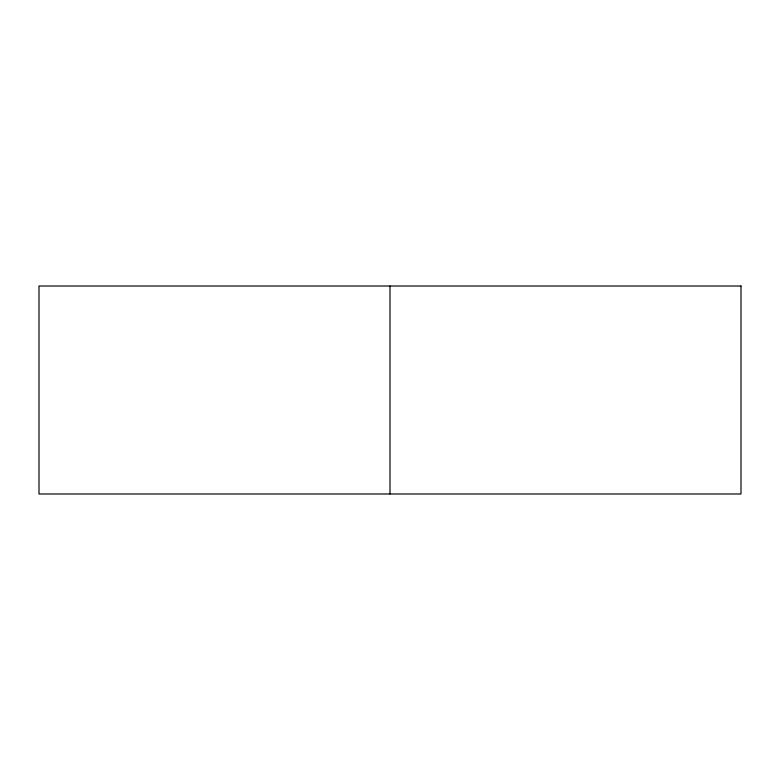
<?xml version="1.0" encoding="UTF-8"?>
<svg xmlns="http://www.w3.org/2000/svg" width="780" height="780" viewBox="0 0 780 780"><rect width="100%" height="100%" fill="white"/><g stroke="black" fill="none" stroke-linecap="round" stroke-linejoin="round"><path stroke-width="1.17" d="M390 286.016L390 493.984M741 286.016L39 286.016L39 493.984L741 493.984L741 286.016"/></g></svg>
